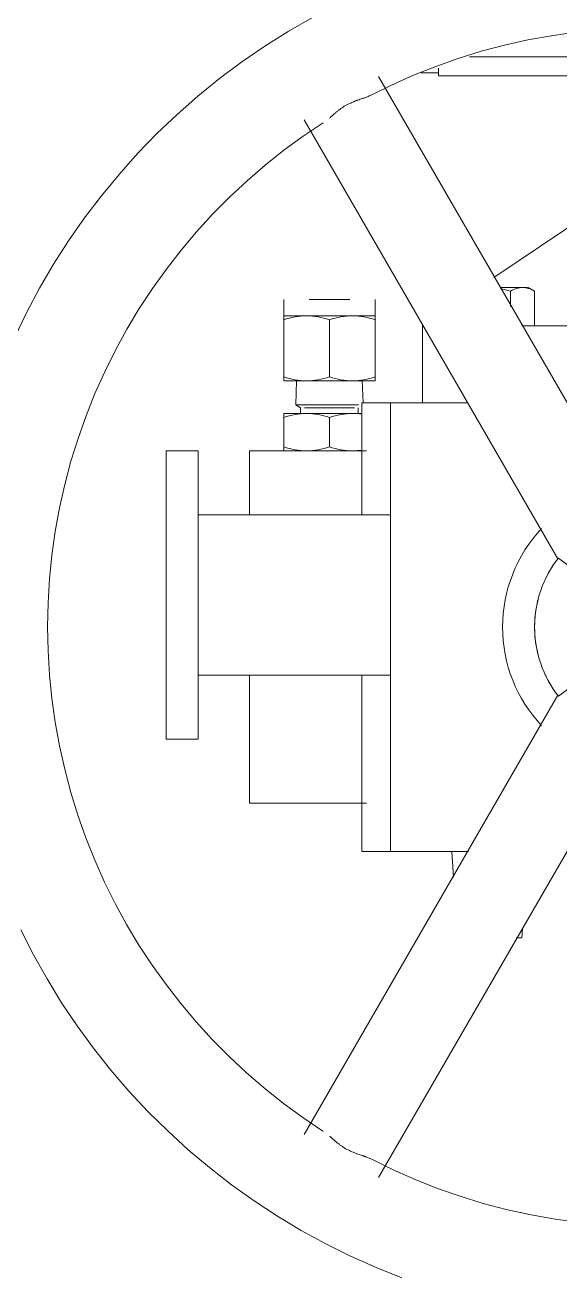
# Model space of a CAD drawing. Extents: x 0 to 160756, y 0 to 229247.
# Drawn here: x 46922.9 to 47006.3, y 70014.9 to 70209.9 of the extents above; entities that cross this region are included whole.
import ezdxf

# ---------------------------------------------------------------- set-up
doc = ezdxf.new("R2010")
doc.units = 0
doc.header["$LTSCALE"] = 10
doc.layers.add('XCM7P30CDA$0$G-IMPT', color=252, linetype='Continuous', lineweight=5)
doc.layers.add('XCM7P30CDA$0$細線', color=252, linetype='Continuous', lineweight=5)
doc.layers.add('XCM7P30CDA$0$U-CDA-PIPE', color=252, linetype='Continuous')

# ---------------------------------------------------------------- blocks, each defined once
blk = doc.blocks.new('XCM7P30CDA$0$控制閥-150mm - 150A_m_dwg-1112871-閥組')
at = {"layer": 'XCM7P30CDA$0$G-IMPT'}
for p, q in [((166337.66, -5870.4), (166282.84, -5870.4)), ((166289.31, -5870.4), (166337.66, -5870.4)), ((166342.52, -5872.17), (166342.52, -5872.9)), ((166342.52, -5872.9), (166342.52, -5872.17)), ((166342.52, -5873.4), (166342.52, -5872.52)), ((166342.52, -5873.4), (166342.52, -5872.52)), ((166342.52, -5872.9), (166345.22, -5872.9)), ((166345.22, -5872.9), (166342.52, -5872.9)), ((166345.22, -5872.9), (166342.52, -5872.9)), ((166273.76, -5873.4), (166342.52, -5873.4)), ((166342.52, -5873.4), (166273.76, -5873.4)), ((166273.76, -5873.4), (166342.52, -5873.4)), ((166351.85, -5873.5), (166312.26, -5942.06)), ((166323.92, -5948.77), (166363.49, -5880.23)), ((166333.87, -5904.87), (166305.02, -5885.4)), ((166328.52, -5906.4), (166327.52, -5906.98)), ((166327.52, -5906.98), (166327.52, -5912.4)), ((166329.39, -5906.4), (166328.62, -5906.4)), ((166328.62, -5906.4), (166329.39, -5906.4)), ((166332.8, -5906.4), (166329.39, -5906.4)), ((166329.39, -5906.4), (166332.8, -5906.4)), ((166331.27, -5906.98), (166331.27, -5909.38)), ((166331.27, -5907.06), (166331.27, -5909.38)), ((166332.64, -5906.4), (166332.64, -5906.4)), ((166352.38, -5908.28), (166352.38, -5910.82)), ((166362.7, -5908.28), (166356.35, -5908.28)), ((166356.35, -5908.28), (166362.7, -5908.28)), ((166359.52, -5908.28), (166359.52, -5908.28)), ((166359.52, -5908.28), (166359.52, -5908.28)), ((166366.66, -5910.82), (166366.66, -5908.28)), ((166355.95, -5910.82), (166352.38, -5910.82)), ((166352.38, -5910.82), (166355.95, -5910.82)), ((166352.38, -5920.34), (166352.38, -5911.46)), ((166355.95, -5910.82), (166359.52, -5910.82)), ((166359.52, -5910.82), (166363.09, -5910.82)), ((166359.52, -5920.34), (166359.52, -5911.46)), ((166363.09, -5910.82), (166366.66, -5910.82)), ((166366.66, -5910.82), (166363.09, -5910.82)), ((166366.66, -5920.34), (166366.66, -5911.46)), ((166265.16, -5912.4), (166329.53, -5912.4)), ((166329.53, -5912.4), (166287.64, -5912.4)), ((166329.53, -5912.4), (166327.52, -5912.4)), ((166329.53, -5912.4), (166327.52, -5912.4)), ((166345.02, -5924.4), (166345.02, -5912.4)), ((166355.95, -5920.98), (166352.38, -5920.98)), ((166352.38, -5920.98), (166355.95, -5920.98)), ((166354.4, -5920.98), (166354.29, -5924.4)), ((166359.52, -5920.98), (166354.48, -5920.98)), ((166354.48, -5920.98), (166356.23, -5920.98)), ((166363.09, -5920.98), (166355.95, -5920.98)), ((166364.56, -5920.98), (166359.52, -5920.98)), ((166362.81, -5920.98), (166364.56, -5920.98)), ((166363.09, -5920.98), (166366.66, -5920.98)), ((166366.66, -5920.98), (166363.09, -5920.98)), ((166364.76, -5924.74), (166364.64, -5920.98)), ((166350.02, -5924.4), (166337.96, -5924.4)), ((166337.96, -5924.4), (166345.02, -5924.4)), ((166350.02, -5994.4), (166350.02, -5924.4)), ((166350.02, -5994.4), (166350.02, -5924.4)), ((166350.02, -5924.4), (166354.47, -5924.4)), ((166354.47, -5941.9), (166354.47, -5924.4)), ((166356.15, -5924.74), (166354.98, -5924.74)), ((166354.98, -5924.74), (166359.52, -5924.74)), ((166355.02, -5925.17), (166355.02, -5926.06)), ((166355.09, -5925.17), (166355.09, -5925.17)), ((166356.59, -5925.17), (166355.63, -5925.17)), ((166355.63, -5925.17), (166359.52, -5925.17)), ((166364.68, -5924.74), (166359.52, -5924.74)), ((166363.42, -5925.17), (166359.52, -5925.17)), ((166362.45, -5925.17), (166363.42, -5925.17)), ((166362.89, -5924.74), (166364.68, -5924.74)), ((166363.95, -5925.17), (166363.95, -5925.17)), ((166364.02, -5925.17), (166364.76, -5924.74)), ((166364.02, -5926.06), (166364.02, -5925.17)), ((166354.42, -5926.06), (166355.95, -5926.06)), ((166355.95, -5926.06), (166354.43, -5926.06)), ((166355.69, -5926.06), (166359.52, -5926.06)), ((166355.95, -5926.06), (166363.09, -5926.06)), ((166356.57, -5926.06), (166355.95, -5926.06)), ((166359.52, -5926.06), (166363.35, -5926.06)), ((166359.52, -5931.26), (166359.52, -5926.7)), ((166363.09, -5926.06), (166362.48, -5926.06)), ((166363.09, -5926.06), (166366.66, -5926.06)), ((166366.66, -5926.06), (166363.09, -5926.06)), ((166366.66, -5931.26), (166366.66, -5926.7)), ((166356.35, -5931.9), (166353.75, -5931.9)), ((166353.75, -5931.9), (166365.87, -5931.9)), ((166353.88, -5931.9), (166356.56, -5931.9)), ((166365.45, -5931.9), (166353.88, -5931.9)), ((166355.95, -5931.9), (166354.42, -5931.9)), ((166354.43, -5931.9), (166355.95, -5931.9)), ((166372.02, -5931.9), (166354.47, -5931.9)), ((166355.95, -5931.9), (166356.57, -5931.9)), ((166363.09, -5931.9), (166355.95, -5931.9)), ((166362.48, -5931.9), (166365.45, -5931.9)), ((166362.48, -5931.9), (166363.09, -5931.9)), ((166365.87, -5931.9), (166362.7, -5931.9)), ((166363.09, -5931.9), (166366.23, -5931.9)), ((166366.23, -5931.9), (166363.09, -5931.9)), ((166372.02, -5941.9), (166372.02, -5931.9)), ((166385.02, -5931.9), (166380.02, -5931.9)), ((166380.02, -5976.9), (166380.02, -5931.9)), ((166380.02, -5931.9), (166380.02, -5976.9)), ((166385.02, -5931.9), (166385.02, -5976.9)), ((166385.02, -5976.9), (166385.02, -5931.9)), ((166380.02, -5941.9), (166350.02, -5941.9)), ((166350.02, -5966.9), (166350.02, -5941.9)), ((166350.02, -5941.9), (166350.02, -5966.9)), ((166380.02, -5941.9), (166380.02, -5966.9)), ((166380.02, -5966.9), (166380.02, -5941.9)), ((166350.02, -5966.9), (166380.02, -5966.9)), ((166354.47, -5994.4), (166354.47, -5966.9)), ((166372.02, -5986.9), (166372.02, -5966.9)), ((166363.49, -6038.57), (166323.91, -5970.01)), ((166312.28, -5976.75), (166351.85, -6045.3)), ((166380.02, -5976.9), (166385.02, -5976.9)), ((166353.75, -5986.9), (166365.87, -5986.9)), ((166365.87, -5986.9), (166353.75, -5986.9)), ((166354.47, -5986.9), (166372.02, -5986.9)), ((166337.84, -5994.4), (166350.02, -5994.4)), ((166340.17, -5998.42), (166340.45, -5994.4)), ((166354.47, -5994.4), (166350.02, -5994.4)), ((166329.42, -6006.38), (166329.52, -6007.9)), ((166329.54, -6007.9), (166330.38, -6007.9))]:
    blk.add_line(p, q, dxfattribs=at)
at = {"layer": 'XCM7P30CDA$0$G-IMPT', "flags": 128}
for points in [[(166348.23, -6060.92), (166352.26, -6059.31), (166356.23, -6057.55), (166360.11, -6055.62), (166363.92, -6053.54), (166367.64, -6051.31), (166371.27, -6048.93), (166374.8, -6046.41), (166378.23, -6043.75), (166381.55, -6040.95), (166384.75, -6038.03), (166387.84, -6034.98), (166390.8, -6031.8), (166393.63, -6028.52), (166396.33, -6025.12), (166398.88, -6021.61), (166401.3, -6018.01), (166403.57, -6014.31), (166405.69, -6010.53), (166407.66, -6006.66)], [(166408.66, -5914.26), (166406.78, -5910.35), (166404.74, -5906.52), (166402.55, -5902.77), (166400.21, -5899.12), (166397.72, -5895.56), (166395.1, -5892.1), (166392.34, -5888.76), (166389.45, -5885.52), (166386.43, -5882.4), (166383.29, -5879.41), (166380.04, -5876.54), (166376.67, -5873.81), (166373.19, -5871.21), (166369.61, -5868.76), (166365.94, -5866.45), (166362.18, -5864.28)], [(166310.02, -5865.92), (166313.76, -5866), (166317.49, -5866.22), (166321.21, -5866.59), (166324.91, -5867.12), (166328.59, -5867.79), (166332.24, -5868.6), (166335.85, -5869.56), (166339.43, -5870.67), (166342.95, -5871.91), (166346.42, -5873.3), (166349.84, -5874.83), (166352.92, -5876.35)], [(166360.49, -5880.72), (166363.6, -5882.8), (166366.62, -5885), (166369.55, -5887.33), (166372.38, -5889.76), (166375.12, -5892.31), (166377.75, -5894.97), (166380.27, -5897.73), (166382.68, -5900.59), (166384.97, -5903.54), (166387.15, -5906.58), (166389.2, -5909.71), (166391.12, -5912.92), (166392.92, -5916.2), (166394.58, -5919.55), (166396.1, -5922.96), (166397.49, -5926.43), (166398.74, -5929.96), (166399.85, -5933.53), (166400.81, -5937.14), (166401.63, -5940.79), (166402.3, -5944.47), (166402.82, -5948.17), (166403.2, -5951.89), (166403.42, -5955.62), (166403.5, -5959.36), (166403.43, -5963.1), (166403.2, -5966.83), (166402.83, -5970.55), (166402.31, -5974.25), (166401.64, -5977.93), (166400.83, -5981.58), (166399.87, -5985.19), (166398.77, -5988.77), (166397.52, -5992.29), (166396.14, -5995.76), (166394.61, -5999.18), (166392.95, -6002.53), (166391.16, -6005.81), (166389.24, -6009.02), (166387.19, -6012.15), (166385.02, -6015.19), (166382.73, -6018.15), (166380.33, -6021.01), (166377.81, -6023.77), (166375.18, -6026.43), (166372.44, -6028.98), (166369.61, -6031.42), (166366.68, -6033.75), (166363.67, -6035.95), (166360.56, -6038.04), (166360.49, -6038.08)], [(166314.25, -5952.07), (166318.97, -5952.28), (166323.81, -5948.63)], [(166323.81, -5970.17), (166318.97, -5966.52), (166314.25, -5966.73)], [(166352.92, -6042.45), (166349.57, -6044.1), (166346.15, -6045.61), (166342.67, -6046.99), (166339.15, -6048.22), (166335.57, -6049.32), (166331.95, -6050.27), (166328.3, -6051.07), (166324.62, -6051.73), (166320.92, -6052.24), (166317.2, -6052.6), (166313.46, -6052.81), (166310.02, -6052.88)]]:
    blk.add_lwpolyline(points, dxfattribs=at)
at = {"layer": 'XCM7P30CDA$0$G-IMPT'}
for radius, start, end in [(22.5, 0, 43.1788), (17.5, 0, 38.0027), (17.5, 24.7931, 33.8698), (17.5, 6.2799, 14.3274), (17.5, 321.9973, 0), (22.5, 316.831, 0), (17.5, 345.6778, 353.734), (17.5, 326.1353, 335.2118)]:
    blk.add_arc((166310.02, -5959.4), radius, start, end, dxfattribs=at)
for points, knots in [([(166352.92, -5876.35), (166353.09, -5876.43), (166353.37, -5876.55), (166353.71, -5876.69), (166353.91, -5876.77), (166354.07, -5876.83), (166354.23, -5876.89), (166354.45, -5876.96), (166354.73, -5877.05), (166355.03, -5877.14), (166355.27, -5877.23), (166355.45, -5877.3), (166355.64, -5877.38), (166355.89, -5877.48), (166356.34, -5877.68), (166356.74, -5877.87), (166357.02, -5878)], [-1, -1, -1, -1, -0.833333, -0.75, -0.708333, -0.666667, -0.625, -0.583333, -0.5, -0.416667, -0.375, -0.333333, -0.291667, -0.25, -0.166667, 0, 0, 0, 0]), ([(166357.02, -5878), (166357.27, -5878.17), (166357.63, -5878.42), (166358.03, -5878.71), (166358.24, -5878.88), (166358.4, -5879), (166358.56, -5879.12), (166358.75, -5879.29), (166358.98, -5879.5), (166359.2, -5879.7), (166359.37, -5879.86), (166359.46, -5879.93), (166359.5, -5879.97)], [-1, -1, -1, -1, -0.8333333, -0.75, -0.7083333, -0.6666667, -0.625, -0.5833333, -0.5, -0.4166667, -0.375, -0.3333333, -0.3333333, -0.3333333, -0.3333333]), ([(166327.52, -5959.4), (166327.52, -5959.86), (166327.48, -5960.74), (166327.37, -5961.73), (166327.28, -5962.28), (166327.26, -5962.4), (166327.26, -5962.4)], [0, 0, 0, 0, 0.285714, 0.571429, 0.785714, 1, 1, 1, 1]), ([(166327.26, -5962.4), (166327.26, -5962.4), (166327.29, -5962.25), (166327.36, -5961.76), (166327.43, -5961.21), (166327.5, -5960.41), (166327.52, -5959.74), (166327.52, -5959.4)], [0, 0, 0, 0, 0.285714, 0.428571, 0.571429, 0.785714, 1, 1, 1, 1]), ([(166359.51, -6038.83), (166359.46, -6038.87), (166359.37, -6038.94), (166359.2, -6039.1), (166358.98, -6039.3), (166358.76, -6039.51), (166358.56, -6039.67), (166358.41, -6039.8), (166358.25, -6039.92), (166358.03, -6040.08), (166357.63, -6040.37), (166357.27, -6040.63), (166357.02, -6040.8)], [-0.6666667, -0.6666667, -0.6666667, -0.6666667, -0.625, -0.5833333, -0.5, -0.4166667, -0.375, -0.3333333, -0.2916667, -0.25, -0.1666667, 0, 0, 0, 0]), ([(166357.02, -6040.8), (166356.75, -6040.93), (166356.34, -6041.12), (166355.9, -6041.32), (166355.64, -6041.42), (166355.46, -6041.5), (166355.27, -6041.57), (166355.03, -6041.66), (166354.74, -6041.75), (166354.45, -6041.84), (166354.23, -6041.91), (166354.07, -6041.97), (166353.91, -6042.03), (166353.71, -6042.11), (166353.37, -6042.25), (166353.09, -6042.37), (166352.92, -6042.45)], [-1, -1, -1, -1, -0.833333, -0.75, -0.708333, -0.666667, -0.625, -0.583333, -0.5, -0.416667, -0.375, -0.333333, -0.291667, -0.25, -0.166667, 0, 0, 0, 0])]:
    blk.add_open_spline(points, degree=3, knots=knots, dxfattribs=at)
for points in [[(166329.39, -5906.4), (166329.07, -5906.41), (166328.44, -5906.51), (166327.82, -5906.79), (166327.52, -5906.98)], [(166327.52, -5906.98), (166327.83, -5906.79), (166328.45, -5906.51), (166329.08, -5906.41), (166329.39, -5906.4)], [(166331.27, -5906.98), (166330.96, -5906.79), (166330.33, -5906.51), (166329.71, -5906.41), (166329.39, -5906.4)], [(166329.39, -5906.4), (166329.63, -5906.41), (166329.86, -5906.44), (166330.1, -5906.49)], [(166332.86, -5906.6), (166332.32, -5906.69), (166331.79, -5906.82), (166331.27, -5906.98)], [(166352.38, -5911.46), (166352.96, -5911.25), (166354.14, -5910.94), (166355.34, -5910.83), (166355.95, -5910.82)], [(166352.38, -5911.46), (166352.38, -5911.25), (166352.38, -5910.94), (166352.38, -5910.83), (166352.38, -5910.82)], [(166352.38, -5910.82), (166352.38, -5910.82), (166352.38, -5910.94), (166352.38, -5911.25), (166352.38, -5911.46)], [(166355.95, -5910.82), (166355.35, -5910.82), (166354.16, -5910.94), (166352.97, -5911.25), (166352.38, -5911.46)], [(166359.52, -5911.46), (166358.94, -5911.25), (166357.76, -5910.94), (166356.56, -5910.83), (166355.95, -5910.82)], [(166363.09, -5910.82), (166362.49, -5910.82), (166361.3, -5910.94), (166360.11, -5911.25), (166359.52, -5911.46)], [(166366.66, -5911.46), (166366.08, -5911.25), (166364.9, -5910.94), (166363.7, -5910.83), (166363.09, -5910.82)], [(166363.09, -5910.82), (166363.69, -5910.82), (166364.89, -5910.94), (166366.07, -5911.25), (166366.66, -5911.46)], [(166366.66, -5911.46), (166366.66, -5911.25), (166366.66, -5910.94), (166366.66, -5910.83), (166366.66, -5910.82)], [(166366.66, -5910.82), (166366.66, -5910.82), (166366.66, -5910.94), (166366.66, -5911.25), (166366.66, -5911.46)], [(166355.95, -5920.98), (166355.35, -5920.97), (166354.16, -5920.86), (166352.97, -5920.55), (166352.38, -5920.34)], [(166352.38, -5920.34), (166352.38, -5920.54), (166352.38, -5920.86), (166352.38, -5920.97), (166352.38, -5920.98)], [(166352.38, -5920.98), (166352.38, -5920.97), (166352.38, -5920.86), (166352.38, -5920.55), (166352.38, -5920.34)], [(166352.38, -5920.34), (166352.96, -5920.54), (166354.14, -5920.86), (166355.34, -5920.97), (166355.95, -5920.98)], [(166355.95, -5920.98), (166356.55, -5920.97), (166357.74, -5920.86), (166358.93, -5920.55), (166359.52, -5920.34)], [(166359.52, -5920.34), (166360.1, -5920.54), (166361.28, -5920.86), (166362.48, -5920.97), (166363.09, -5920.98)], [(166363.09, -5920.98), (166363.69, -5920.97), (166364.89, -5920.86), (166366.07, -5920.55), (166366.66, -5920.34)], [(166366.66, -5920.34), (166366.08, -5920.54), (166364.9, -5920.86), (166363.7, -5920.97), (166363.09, -5920.98)], [(166366.66, -5920.34), (166366.66, -5920.54), (166366.66, -5920.86), (166366.66, -5920.97), (166366.66, -5920.98)], [(166366.66, -5920.98), (166366.66, -5920.97), (166366.66, -5920.86), (166366.66, -5920.55), (166366.66, -5920.34)], [(166355.95, -5926.06), (166355.45, -5926.06), (166354.96, -5926.1), (166354.47, -5926.18)], [(166354.47, -5926.18), (166354.96, -5926.1), (166355.46, -5926.06), (166355.95, -5926.06)], [(166359.52, -5926.7), (166358.93, -5926.49), (166357.74, -5926.18), (166356.55, -5926.06), (166355.95, -5926.06)], [(166355.95, -5926.06), (166356.17, -5926.06), (166356.39, -5926.07), (166356.6, -5926.09)], [(166363.09, -5926.06), (166362.48, -5926.07), (166361.28, -5926.18), (166360.1, -5926.49), (166359.52, -5926.7)], [(166362.44, -5926.08), (166362.66, -5926.07), (166362.88, -5926.06), (166363.09, -5926.06)], [(166366.66, -5926.7), (166366.07, -5926.49), (166364.89, -5926.18), (166363.69, -5926.06), (166363.09, -5926.06)], [(166363.09, -5926.06), (166363.7, -5926.07), (166364.9, -5926.18), (166366.08, -5926.49), (166366.66, -5926.7)], [(166366.66, -5926.7), (166366.66, -5926.49), (166366.66, -5926.18), (166366.66, -5926.06), (166366.66, -5926.06)], [(166366.66, -5926.06), (166366.66, -5926.07), (166366.66, -5926.18), (166366.66, -5926.49), (166366.66, -5926.7)], [(166355.95, -5931.9), (166356.56, -5931.89), (166357.76, -5931.78), (166358.94, -5931.47), (166359.52, -5931.26)], [(166359.52, -5931.26), (166360.11, -5931.47), (166361.3, -5931.78), (166362.49, -5931.89), (166363.09, -5931.9)], [(166363.09, -5931.9), (166363.7, -5931.89), (166364.9, -5931.78), (166366.08, -5931.47), (166366.66, -5931.26)], [(166366.66, -5931.26), (166366.07, -5931.47), (166364.89, -5931.78), (166363.69, -5931.89), (166363.09, -5931.9)], [(166366.66, -5931.9), (166366.66, -5931.89), (166366.66, -5931.78), (166366.66, -5931.47), (166366.66, -5931.26)], [(166366.66, -5931.26), (166366.66, -5931.47), (166366.66, -5931.78), (166366.66, -5931.89), (166366.66, -5931.9)], [(166354.47, -5931.78), (166354.96, -5931.86), (166355.46, -5931.89), (166355.95, -5931.9)], [(166355.95, -5931.9), (166355.45, -5931.89), (166354.96, -5931.85), (166354.47, -5931.78)], [(166327.52, -5959.4), (166327.52, -5959.17), (166327.51, -5958.73), (166327.47, -5958.09), (166327.42, -5957.51), (166327.36, -5957.03), (166327.31, -5956.67), (166327.27, -5956.45), (166327.26, -5956.4), (166327.26, -5956.4)], [(166327.26, -5956.4), (166327.26, -5956.4), (166327.27, -5956.45), (166327.31, -5956.68), (166327.36, -5957.04), (166327.42, -5957.51), (166327.47, -5958.09), (166327.51, -5958.73), (166327.52, -5959.18), (166327.52, -5959.4)]]:
    blk.add_open_spline(points, degree=3, dxfattribs=at)
at = {"layer": 'XCM7P30CDA$0$細線'}
blk.add_line((166355.09, -5925.17), (166355.09, -5925.17), dxfattribs=at)
blk = doc.blocks.new('XCM7P30CDA$0$控制閥-150mm - 150mm-1112918-閥組')
blk.add_blockref('XCM7P30CDA$0$控制閥-150mm - 150A_m_dwg-1112871-閥組', (0, 0))
blk = doc.blocks.new('XCM7P30CDA')
at = {"layer": 'XCM7P30CDA$0$U-CDA-PIPE', "xscale": -1}
blk.add_blockref('XCM7P30CDA$0$控制閥-150mm - 150mm-1112918-閥組', (213329.87, 76075.36), dxfattribs=at)

msp = doc.modelspace()

# ---------------------------------------------------------------- block references
msp.add_blockref('XCM7P30CDA', (0, 0))

doc.saveas('drawing.dxf')
